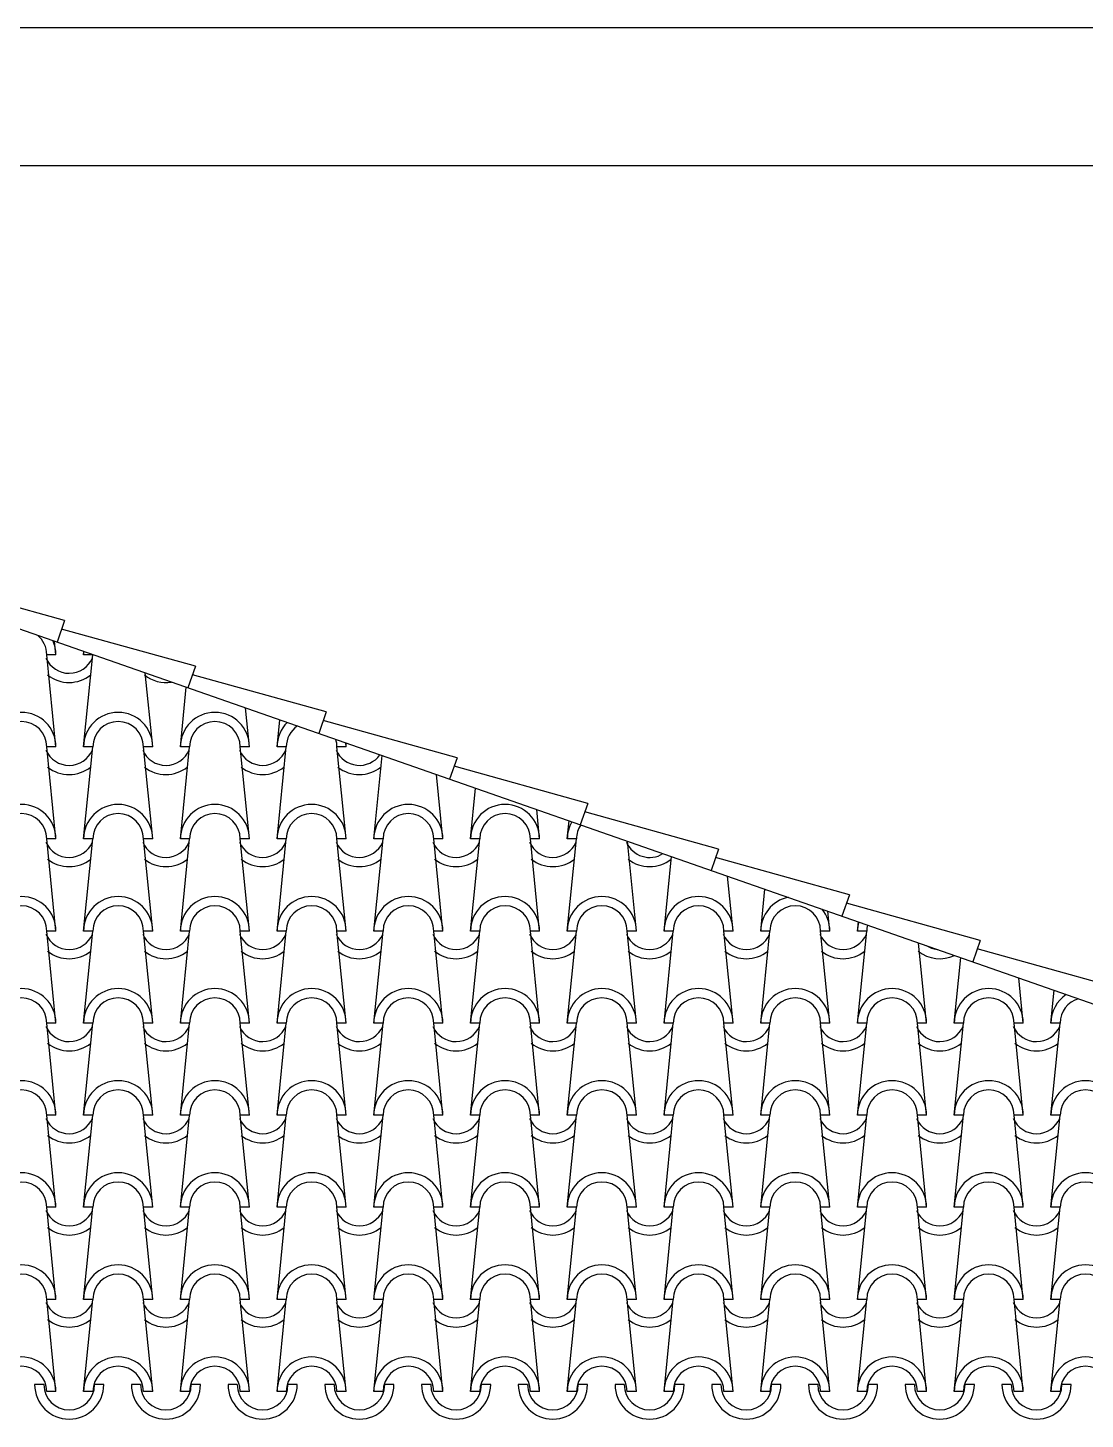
# Model space of a CAD drawing. Extents: x 3.3 to 78.4, y -0.4 to 40.7.
# Drawn here: x 48.605 to 50.9, y 37.176 to 40.198 of the extents above; entities that cross this region are included whole.
import ezdxf

# ---------------------------------------------------------------- set-up
doc = ezdxf.new("R2010")
doc.units = 0
doc.header["$MEASUREMENT"] = 0
for name, color, linetype in [('1', 1, 'CONTINUOUS'), ('2', 2, 'CONTINUOUS'), ('3', 3, 'CONTINUOUS'), ('ALVENARIA', 7, 'CONTINUOUS'), ('COTAS', 1, 'CONTINUOUS')]:
    doc.layers.add(name, color=color, linetype=linetype)

msp = doc.modelspace()

# ---------------------------------------------------------------- linework, layer by layer
at = {"layer": '1'}
for p, q in [((46.9746, 39.4553), (53.4959, 37.1771)), ((48.6848, 38.9101), (48.3944, 38.9911)), ((48.6848, 38.9101), (48.6685, 38.8635)), ((48.9687, 38.8109), (48.6784, 38.8919)), ((48.9687, 38.8109), (48.9525, 38.7643)), ((49.2527, 38.7117), (48.9623, 38.7927)), ((49.2527, 38.7117), (49.2364, 38.6651)), ((49.5367, 38.6125), (49.2463, 38.6934)), ((49.5367, 38.6125), (49.5204, 38.5659)), ((49.8206, 38.5133), (49.5303, 38.5942)), ((49.8206, 38.5133), (49.8043, 38.4667)), ((50.1046, 38.4141), (49.8142, 38.495)), ((50.1046, 38.4141), (50.0883, 38.3675)), ((50.3886, 38.3149), (50.0982, 38.3958)), ((50.3886, 38.3149), (50.3723, 38.2683)), ((50.6725, 38.2157), (50.3822, 38.2966)), ((50.6725, 38.2157), (50.6562, 38.1691)), ((50.9565, 38.1165), (50.6661, 38.1974))]:
    msp.add_line(p, q, dxfattribs=at)
at = {"layer": '2', "linetype": 'Continuous'}
for p, q in [((48.6661, 38.8359), (48.6631, 38.8654)), ((48.6661, 38.6359), (48.6461, 38.8359)), ((48.6661, 38.8359), (48.6461, 38.8359)), ((48.7261, 38.8359), (48.7268, 38.8432)), ((48.7261, 38.6359), (48.7461, 38.8359)), ((48.7461, 38.8359), (48.7261, 38.8359)), ((48.8761, 38.6359), (48.86, 38.7966)), ((48.9361, 38.6359), (48.949, 38.7655)), ((49.0861, 38.6359), (49.0776, 38.7206)), ((49.1461, 38.6359), (49.152, 38.6946)), ((48.6661, 38.4359), (48.6461, 38.6359)), ((48.6661, 38.6359), (48.6461, 38.6359)), ((48.7261, 38.4359), (48.7461, 38.6359)), ((48.7461, 38.6359), (48.7261, 38.6359)), ((48.8761, 38.4359), (48.8561, 38.6359)), ((48.8761, 38.6359), (48.8561, 38.6359)), ((48.9361, 38.4359), (48.9561, 38.6359)), ((48.9561, 38.6359), (48.9361, 38.6359)), ((49.0861, 38.4359), (49.0661, 38.6359)), ((49.0861, 38.6359), (49.0661, 38.6359)), ((49.1461, 38.4359), (49.1661, 38.6359)), ((49.1661, 38.6359), (49.1461, 38.6359)), ((49.2961, 38.4359), (49.2761, 38.6359)), ((49.2961, 38.6359), (49.2761, 38.6359)), ((49.2961, 38.6359), (49.2952, 38.6446)), ((49.3561, 38.4359), (49.3742, 38.617)), ((49.5061, 38.4359), (49.4921, 38.5758)), ((49.5661, 38.4359), (49.5771, 38.5461)), ((49.7161, 38.4359), (49.7097, 38.4998)), ((49.7761, 38.4359), (49.78, 38.4752)), ((48.6661, 38.2359), (48.6461, 38.4359)), ((48.6661, 38.4359), (48.6461, 38.4359)), ((48.7261, 38.2359), (48.7461, 38.4359)), ((48.7461, 38.4359), (48.7261, 38.4359)), ((48.8761, 38.2359), (48.8561, 38.4359)), ((48.8761, 38.4359), (48.8561, 38.4359)), ((48.9361, 38.2359), (48.9561, 38.4359)), ((48.9561, 38.4359), (48.9361, 38.4359)), ((49.0861, 38.2359), (49.0661, 38.4359)), ((49.0861, 38.4359), (49.0661, 38.4359)), ((49.1461, 38.2359), (49.1661, 38.4359)), ((49.1661, 38.4359), (49.1461, 38.4359)), ((49.2961, 38.2359), (49.2761, 38.4359)), ((49.2961, 38.4359), (49.2761, 38.4359)), ((49.3561, 38.2359), (49.3761, 38.4359)), ((49.3761, 38.4359), (49.3561, 38.4359)), ((49.5061, 38.2359), (49.4861, 38.4359)), ((49.5061, 38.4359), (49.4861, 38.4359)), ((49.5661, 38.2359), (49.5861, 38.4359)), ((49.5861, 38.4359), (49.5661, 38.4359)), ((49.7161, 38.2359), (49.6961, 38.4359)), ((49.7161, 38.4359), (49.6961, 38.4359)), ((49.7761, 38.2359), (49.7961, 38.4359)), ((49.7961, 38.4359), (49.7761, 38.4359)), ((49.9261, 38.2359), (49.9066, 38.431)), ((49.9861, 38.2359), (50.0023, 38.3976)), ((50.1361, 38.2359), (50.1242, 38.355)), ((50.1961, 38.2359), (50.2052, 38.3267)), ((50.3461, 38.2359), (50.3418, 38.279)), ((48.6661, 38.2359), (48.6461, 38.2359)), ((48.6661, 38.0359), (48.6461, 38.2359)), ((48.7461, 38.2359), (48.7261, 38.2359)), ((48.7261, 38.0359), (48.7461, 38.2359)), ((48.8761, 38.2359), (48.8561, 38.2359)), ((48.8761, 38.0359), (48.8561, 38.2359)), ((48.9561, 38.2359), (48.9361, 38.2359)), ((48.9361, 38.0359), (48.9561, 38.2359)), ((49.0861, 38.2359), (49.0661, 38.2359)), ((49.0861, 38.0359), (49.0661, 38.2359)), ((49.1661, 38.2359), (49.1461, 38.2359)), ((49.1461, 38.0359), (49.1661, 38.2359)), ((49.2961, 38.2359), (49.2761, 38.2359)), ((49.2961, 38.0359), (49.2761, 38.2359)), ((49.3761, 38.2359), (49.3561, 38.2359)), ((49.3561, 38.0359), (49.3761, 38.2359)), ((49.5061, 38.2359), (49.4861, 38.2359)), ((49.5061, 38.0359), (49.4861, 38.2359)), ((49.5861, 38.2359), (49.5661, 38.2359)), ((49.5661, 38.0359), (49.5861, 38.2359)), ((49.7161, 38.2359), (49.6961, 38.2359)), ((49.7161, 38.0359), (49.6961, 38.2359)), ((49.7961, 38.2359), (49.7761, 38.2359)), ((49.7761, 38.0359), (49.7961, 38.2359)), ((49.9261, 38.2359), (49.9061, 38.2359)), ((49.9261, 38.0359), (49.9061, 38.2359)), ((50.0061, 38.2359), (49.9861, 38.2359)), ((49.9861, 38.0359), (50.0061, 38.2359)), ((50.1361, 38.2359), (50.1161, 38.2359)), ((50.1361, 38.0359), (50.1161, 38.2359)), ((50.2161, 38.2359), (50.1961, 38.2359)), ((50.1961, 38.0359), (50.2161, 38.2359)), ((50.3461, 38.2359), (50.3261, 38.2359)), ((50.3461, 38.0359), (50.3261, 38.2359)), ((50.4061, 38.2359), (50.4081, 38.2558)), ((50.4261, 38.2359), (50.4061, 38.2359)), ((50.4061, 38.0359), (50.4261, 38.2359)), ((50.5561, 38.0359), (50.5386, 38.2102)), ((50.6161, 38.0359), (50.6303, 38.1782)), ((50.7661, 38.0359), (50.7562, 38.1342)), ((50.8261, 38.0359), (50.8332, 38.1073)), ((48.6661, 38.0359), (48.6461, 38.0359)), ((48.6661, 37.8359), (48.6461, 38.0359)), ((48.7461, 38.0359), (48.7261, 38.0359)), ((48.7261, 37.8359), (48.7461, 38.0359)), ((48.8761, 38.0359), (48.8561, 38.0359)), ((48.8761, 37.8359), (48.8561, 38.0359)), ((48.9561, 38.0359), (48.9361, 38.0359)), ((48.9361, 37.8359), (48.9561, 38.0359)), ((49.0861, 38.0359), (49.0661, 38.0359)), ((49.0861, 37.8359), (49.0661, 38.0359)), ((49.1661, 38.0359), (49.1461, 38.0359)), ((49.1461, 37.8359), (49.1661, 38.0359)), ((49.2961, 38.0359), (49.2761, 38.0359)), ((49.2961, 37.8359), (49.2761, 38.0359)), ((49.3761, 38.0359), (49.3561, 38.0359)), ((49.3561, 37.8359), (49.3761, 38.0359)), ((49.5061, 38.0359), (49.4861, 38.0359)), ((49.5061, 37.8359), (49.4861, 38.0359)), ((49.5861, 38.0359), (49.5661, 38.0359)), ((49.5661, 37.8359), (49.5861, 38.0359)), ((49.7161, 38.0359), (49.6961, 38.0359)), ((49.7161, 37.8359), (49.6961, 38.0359)), ((49.7961, 38.0359), (49.7761, 38.0359)), ((49.7761, 37.8359), (49.7961, 38.0359)), ((49.9261, 38.0359), (49.9061, 38.0359)), ((49.9261, 37.8359), (49.9061, 38.0359)), ((50.0061, 38.0359), (49.9861, 38.0359)), ((49.9861, 37.8359), (50.0061, 38.0359)), ((50.1361, 38.0359), (50.1161, 38.0359)), ((50.1361, 37.8359), (50.1161, 38.0359)), ((50.2161, 38.0359), (50.1961, 38.0359)), ((50.1961, 37.8359), (50.2161, 38.0359)), ((50.3461, 38.0359), (50.3261, 38.0359)), ((50.3461, 37.8359), (50.3261, 38.0359)), ((50.4261, 38.0359), (50.4061, 38.0359)), ((50.4061, 37.8359), (50.4261, 38.0359)), ((50.5561, 38.0359), (50.5361, 38.0359)), ((50.5561, 37.8359), (50.5361, 38.0359)), ((50.6361, 38.0359), (50.6161, 38.0359)), ((50.6161, 37.8359), (50.6361, 38.0359)), ((50.7661, 38.0359), (50.7461, 38.0359)), ((50.7661, 37.8359), (50.7461, 38.0359)), ((50.8461, 38.0359), (50.8261, 38.0359)), ((50.8261, 37.8359), (50.8461, 38.0359)), ((48.6661, 37.8359), (48.6461, 37.8359)), ((48.6661, 37.6359), (48.6461, 37.8359)), ((48.7461, 37.8359), (48.7261, 37.8359)), ((48.7261, 37.6359), (48.7461, 37.8359)), ((48.8761, 37.8359), (48.8561, 37.8359)), ((48.8761, 37.6359), (48.8561, 37.8359)), ((48.9561, 37.8359), (48.9361, 37.8359)), ((48.9361, 37.6359), (48.9561, 37.8359)), ((49.0861, 37.8359), (49.0661, 37.8359)), ((49.0861, 37.6359), (49.0661, 37.8359)), ((49.1661, 37.8359), (49.1461, 37.8359)), ((49.1461, 37.6359), (49.1661, 37.8359)), ((49.2961, 37.8359), (49.2761, 37.8359)), ((49.2961, 37.6359), (49.2761, 37.8359)), ((49.3761, 37.8359), (49.3561, 37.8359)), ((49.3561, 37.6359), (49.3761, 37.8359)), ((49.5061, 37.8359), (49.4861, 37.8359)), ((49.5061, 37.6359), (49.4861, 37.8359)), ((49.5861, 37.8359), (49.5661, 37.8359)), ((49.5661, 37.6359), (49.5861, 37.8359)), ((49.7161, 37.8359), (49.6961, 37.8359)), ((49.7161, 37.6359), (49.6961, 37.8359)), ((49.7961, 37.8359), (49.7761, 37.8359)), ((49.7761, 37.6359), (49.7961, 37.8359)), ((49.9261, 37.8359), (49.9061, 37.8359)), ((49.9261, 37.6359), (49.9061, 37.8359)), ((50.0061, 37.8359), (49.9861, 37.8359)), ((49.9861, 37.6359), (50.0061, 37.8359)), ((50.1361, 37.8359), (50.1161, 37.8359)), ((50.1361, 37.6359), (50.1161, 37.8359)), ((50.2161, 37.8359), (50.1961, 37.8359)), ((50.1961, 37.6359), (50.2161, 37.8359)), ((50.3461, 37.8359), (50.3261, 37.8359)), ((50.3461, 37.6359), (50.3261, 37.8359)), ((50.4261, 37.8359), (50.4061, 37.8359)), ((50.4061, 37.6359), (50.4261, 37.8359)), ((50.5561, 37.8359), (50.5361, 37.8359)), ((50.5561, 37.6359), (50.5361, 37.8359)), ((50.6361, 37.8359), (50.6161, 37.8359)), ((50.6161, 37.6359), (50.6361, 37.8359)), ((50.7661, 37.8359), (50.7461, 37.8359)), ((50.7661, 37.6359), (50.7461, 37.8359)), ((50.8461, 37.8359), (50.8261, 37.8359)), ((50.8261, 37.6359), (50.8461, 37.8359)), ((48.6661, 37.4359), (48.6461, 37.6359)), ((48.6661, 37.6359), (48.6461, 37.6359)), ((48.7261, 37.4359), (48.7461, 37.6359)), ((48.7461, 37.6359), (48.7261, 37.6359)), ((48.8761, 37.4359), (48.8561, 37.6359)), ((48.8761, 37.6359), (48.8561, 37.6359)), ((48.9361, 37.4359), (48.9561, 37.6359)), ((48.9561, 37.6359), (48.9361, 37.6359)), ((49.0861, 37.4359), (49.0661, 37.6359)), ((49.0861, 37.6359), (49.0661, 37.6359)), ((49.1461, 37.4359), (49.1661, 37.6359)), ((49.1661, 37.6359), (49.1461, 37.6359)), ((49.2961, 37.4359), (49.2761, 37.6359)), ((49.2961, 37.6359), (49.2761, 37.6359)), ((49.3561, 37.4359), (49.3761, 37.6359)), ((49.3761, 37.6359), (49.3561, 37.6359)), ((49.5061, 37.4359), (49.4861, 37.6359)), ((49.5061, 37.6359), (49.4861, 37.6359)), ((49.5661, 37.4359), (49.5861, 37.6359)), ((49.5861, 37.6359), (49.5661, 37.6359)), ((49.7161, 37.4359), (49.6961, 37.6359)), ((49.7161, 37.6359), (49.6961, 37.6359)), ((49.7761, 37.4359), (49.7961, 37.6359)), ((49.7961, 37.6359), (49.7761, 37.6359)), ((49.9261, 37.4359), (49.9061, 37.6359)), ((49.9261, 37.6359), (49.9061, 37.6359)), ((49.9861, 37.4359), (50.0061, 37.6359)), ((50.0061, 37.6359), (49.9861, 37.6359)), ((50.1361, 37.4359), (50.1161, 37.6359)), ((50.1361, 37.6359), (50.1161, 37.6359)), ((50.1961, 37.4359), (50.2161, 37.6359)), ((50.2161, 37.6359), (50.1961, 37.6359)), ((50.3461, 37.4359), (50.3261, 37.6359)), ((50.3461, 37.6359), (50.3261, 37.6359)), ((50.4061, 37.4359), (50.4261, 37.6359)), ((50.4261, 37.6359), (50.4061, 37.6359)), ((50.5561, 37.4359), (50.5361, 37.6359)), ((50.5561, 37.6359), (50.5361, 37.6359)), ((50.6161, 37.4359), (50.6361, 37.6359)), ((50.6361, 37.6359), (50.6161, 37.6359)), ((50.7661, 37.4359), (50.7461, 37.6359)), ((50.7661, 37.6359), (50.7461, 37.6359)), ((50.8261, 37.4359), (50.8461, 37.6359)), ((50.8461, 37.6359), (50.8261, 37.6359)), ((48.6661, 37.2359), (48.6461, 37.4359)), ((48.6661, 37.4359), (48.6461, 37.4359)), ((48.7261, 37.2359), (48.7461, 37.4359)), ((48.7461, 37.4359), (48.7261, 37.4359)), ((48.8761, 37.2359), (48.8561, 37.4359)), ((48.8761, 37.4359), (48.8561, 37.4359)), ((48.9361, 37.2359), (48.9561, 37.4359)), ((48.9561, 37.4359), (48.9361, 37.4359)), ((49.0861, 37.2359), (49.0661, 37.4359)), ((49.0861, 37.4359), (49.0661, 37.4359)), ((49.1461, 37.2359), (49.1661, 37.4359)), ((49.1661, 37.4359), (49.1461, 37.4359)), ((49.2961, 37.2359), (49.2761, 37.4359)), ((49.2961, 37.4359), (49.2761, 37.4359)), ((49.3561, 37.2359), (49.3761, 37.4359)), ((49.3761, 37.4359), (49.3561, 37.4359)), ((49.5061, 37.2359), (49.4861, 37.4359)), ((49.5061, 37.4359), (49.4861, 37.4359)), ((49.5661, 37.2359), (49.5861, 37.4359)), ((49.5861, 37.4359), (49.5661, 37.4359)), ((49.7161, 37.2359), (49.6961, 37.4359)), ((49.7161, 37.4359), (49.6961, 37.4359)), ((49.7761, 37.2359), (49.7961, 37.4359)), ((49.7961, 37.4359), (49.7761, 37.4359)), ((49.9261, 37.2359), (49.9061, 37.4359)), ((49.9261, 37.4359), (49.9061, 37.4359)), ((49.9861, 37.2359), (50.0061, 37.4359)), ((50.0061, 37.4359), (49.9861, 37.4359)), ((50.1361, 37.2359), (50.1161, 37.4359)), ((50.1361, 37.4359), (50.1161, 37.4359)), ((50.1961, 37.2359), (50.2161, 37.4359)), ((50.2161, 37.4359), (50.1961, 37.4359)), ((50.3461, 37.2359), (50.3261, 37.4359)), ((50.3461, 37.4359), (50.3261, 37.4359)), ((50.4061, 37.2359), (50.4261, 37.4359)), ((50.4261, 37.4359), (50.4061, 37.4359)), ((50.5561, 37.2359), (50.5361, 37.4359)), ((50.5561, 37.4359), (50.5361, 37.4359)), ((50.6161, 37.2359), (50.6361, 37.4359)), ((50.6361, 37.4359), (50.6161, 37.4359)), ((50.7661, 37.2359), (50.7461, 37.4359)), ((50.7661, 37.4359), (50.7461, 37.4359)), ((50.8261, 37.2359), (50.8461, 37.4359)), ((50.8461, 37.4359), (50.8261, 37.4359))]:
    msp.add_line(p, q, dxfattribs=at)
for centre, radius, start, end in [((48.5911, 38.8359), 0.055, 0, 50.6508), ((48.5911, 38.8359), 0.075, 0, 24.2708), ((48.8011, 38.8359), 0.075, 174.3195, 180), ((48.8011, 38.8359), 0.055, 179.4121, 180), ((48.6948, 38.8508), 0.055, 203.5175, 337.0429), ((48.6948, 38.8508), 0.075, 231.4277, 308.7454), ((48.9048, 38.8508), 0.075, 231.4277, 279.2362), ((48.5911, 38.6359), 0.075, 0, 180), ((48.8011, 38.6359), 0.075, 0, 180), ((49.0111, 38.6359), 0.075, 0, 180), ((48.5911, 38.6359), 0.055, 0, 180), ((48.8011, 38.6359), 0.055, 0, 180), ((49.0111, 38.6359), 0.055, 0, 180), ((49.2211, 38.6359), 0.075, 134.9037, 180), ((49.2211, 38.6359), 0.055, 124.2772, 180), ((49.2211, 38.6359), 0.055, 0, 17.2096), ((48.6948, 38.6508), 0.055, 203.5175, 337.0429), ((48.9048, 38.6508), 0.055, 203.5175, 337.0429), ((49.1148, 38.6508), 0.055, 203.5175, 337.0429), ((49.3248, 38.6508), 0.055, 203.5175, 324.2428), ((49.2211, 38.6359), 0.075, 0, 6.5831), ((48.6948, 38.6508), 0.075, 231.4277, 308.7454), ((48.9048, 38.6508), 0.075, 231.4277, 308.7454), ((49.1148, 38.6508), 0.075, 231.4277, 308.7454), ((49.3248, 38.6508), 0.075, 231.4277, 308.7454), ((48.5911, 38.4359), 0.075, 0, 180), ((48.8011, 38.4359), 0.075, 0, 180), ((49.0111, 38.4359), 0.075, 0, 180), ((49.2211, 38.4359), 0.075, 0, 180), ((49.4311, 38.4359), 0.075, 0, 180), ((49.6411, 38.4359), 0.075, 0, 180), ((48.5911, 38.4359), 0.055, 0, 180), ((48.8011, 38.4359), 0.055, 0, 180), ((49.0111, 38.4359), 0.055, 0, 180), ((49.2211, 38.4359), 0.055, 0, 180), ((49.4311, 38.4359), 0.055, 0, 180), ((49.6411, 38.4359), 0.055, 0, 180), ((49.8511, 38.4359), 0.075, 150.1983, 180), ((49.8511, 38.4359), 0.055, 146.2921, 180), ((48.6948, 38.4508), 0.055, 203.5175, 337.0429), ((48.9048, 38.4508), 0.055, 203.5175, 337.0429), ((49.1148, 38.4508), 0.055, 203.5175, 337.0429), ((49.3248, 38.4508), 0.055, 203.5175, 337.0429), ((49.5348, 38.4508), 0.055, 203.5175, 337.0429), ((49.7448, 38.4508), 0.055, 203.5175, 337.0429), ((49.9548, 38.4508), 0.055, 203.5175, 301.7806), ((48.6948, 38.4508), 0.075, 231.4277, 308.7454), ((48.9048, 38.4508), 0.075, 231.4277, 308.7454), ((49.1148, 38.4508), 0.075, 231.4277, 308.7454), ((49.3248, 38.4508), 0.075, 231.4277, 308.7454), ((49.5348, 38.4508), 0.075, 231.4277, 308.7454), ((49.7448, 38.4508), 0.075, 231.4277, 308.7454), ((49.9548, 38.4508), 0.075, 231.4277, 308.7454), ((48.5911, 38.2359), 0.075, 0, 180), ((48.5911, 38.2359), 0.055, 0, 180), ((48.8011, 38.2359), 0.075, 0, 180), ((48.8011, 38.2359), 0.055, 0, 180), ((49.0111, 38.2359), 0.075, 0, 180), ((49.0111, 38.2359), 0.055, 0, 180), ((49.2211, 38.2359), 0.075, 0, 180), ((49.2211, 38.2359), 0.055, 0, 180), ((49.4311, 38.2359), 0.075, 0, 180), ((49.4311, 38.2359), 0.055, 0, 180), ((49.6411, 38.2359), 0.075, 0, 180), ((49.6411, 38.2359), 0.055, 0, 180), ((49.8511, 38.2359), 0.075, 0, 180), ((49.8511, 38.2359), 0.055, 0, 180), ((50.0611, 38.2359), 0.075, 0, 180), ((50.0611, 38.2359), 0.055, 0, 180), ((50.2711, 38.2359), 0.075, 102.1378, 180), ((50.2711, 38.2359), 0.055, 0, 180), ((50.2711, 38.2359), 0.075, 0, 39.3489), ((48.6948, 38.2508), 0.055, 203.5175, 337.0429), ((48.9048, 38.2508), 0.055, 203.5175, 337.0429), ((49.1148, 38.2508), 0.055, 203.5175, 337.0429), ((49.3248, 38.2508), 0.055, 203.5175, 337.0429), ((49.5348, 38.2508), 0.055, 203.5175, 337.0429), ((49.7448, 38.2508), 0.055, 203.5175, 337.0429), ((49.9548, 38.2508), 0.055, 203.5175, 337.0429), ((50.1648, 38.2508), 0.055, 203.5175, 337.0429), ((50.3748, 38.2508), 0.055, 203.5175, 337.0429), ((50.4811, 38.2359), 0.075, 164.748, 180), ((50.4811, 38.2359), 0.055, 166.2081, 180), ((50.5848, 38.2508), 0.055, 237.5501, 263.9367), ((48.6948, 38.2508), 0.075, 231.4277, 308.7454), ((48.9048, 38.2508), 0.075, 231.4277, 308.7454), ((49.1148, 38.2508), 0.075, 231.4277, 308.7454), ((49.3248, 38.2508), 0.075, 231.4277, 308.7454), ((49.5348, 38.2508), 0.075, 231.4277, 308.7454), ((49.7448, 38.2508), 0.075, 231.4277, 308.7454), ((49.9548, 38.2508), 0.075, 231.4277, 308.7454), ((50.1648, 38.2508), 0.075, 231.4277, 308.7454), ((50.3748, 38.2508), 0.075, 231.4277, 308.7454), ((50.5848, 38.2508), 0.075, 231.4277, 295.1839), ((48.5911, 38.0359), 0.075, 0, 180), ((48.8011, 38.0359), 0.075, 0, 180), ((49.0111, 38.0359), 0.075, 0, 180), ((49.2211, 38.0359), 0.075, 0, 180), ((49.4311, 38.0359), 0.075, 0, 180), ((49.6411, 38.0359), 0.075, 0, 180), ((49.8511, 38.0359), 0.075, 0, 180), ((50.0611, 38.0359), 0.075, 0, 180), ((50.2711, 38.0359), 0.075, 0, 180), ((50.4811, 38.0359), 0.075, 0, 180), ((50.6911, 38.0359), 0.075, 0, 180), ((48.5911, 38.0359), 0.055, 0, 180), ((48.8011, 38.0359), 0.055, 0, 180), ((49.0111, 38.0359), 0.055, 0, 180), ((49.2211, 38.0359), 0.055, 0, 180), ((49.4311, 38.0359), 0.055, 0, 180), ((49.6411, 38.0359), 0.055, 0, 180), ((49.8511, 38.0359), 0.055, 0, 180), ((50.0611, 38.0359), 0.055, 0, 180), ((50.2711, 38.0359), 0.055, 0, 180), ((50.4811, 38.0359), 0.055, 0, 180), ((50.6911, 38.0359), 0.055, 0, 180), ((50.9011, 38.0359), 0.075, 123.8194, 180), ((50.9011, 38.0359), 0.055, 105.7375, 180), ((48.6948, 38.0508), 0.055, 203.5175, 337.0429), ((48.9048, 38.0508), 0.055, 203.5175, 337.0429), ((49.1148, 38.0508), 0.055, 203.5175, 337.0429), ((49.3248, 38.0508), 0.055, 203.5175, 337.0429), ((49.5348, 38.0508), 0.055, 203.5175, 337.0429), ((49.7448, 38.0508), 0.055, 203.5175, 337.0429), ((49.9548, 38.0508), 0.055, 203.5175, 337.0429), ((50.1648, 38.0508), 0.055, 203.5175, 337.0429), ((50.3748, 38.0508), 0.055, 203.5175, 337.0429), ((50.5848, 38.0508), 0.055, 203.5175, 337.0429), ((50.7948, 38.0508), 0.055, 203.5175, 337.0429), ((48.6948, 38.0508), 0.075, 231.4277, 308.7454), ((48.9048, 38.0508), 0.075, 231.4277, 308.7454), ((49.1148, 38.0508), 0.075, 231.4277, 308.7454), ((49.3248, 38.0508), 0.075, 231.4277, 308.7454), ((49.5348, 38.0508), 0.075, 231.4277, 308.7454), ((49.7448, 38.0508), 0.075, 231.4277, 308.7454), ((49.9548, 38.0508), 0.075, 231.4277, 308.7454), ((50.1648, 38.0508), 0.075, 231.4277, 308.7454), ((50.3748, 38.0508), 0.075, 231.4277, 308.7454), ((50.5848, 38.0508), 0.075, 231.4277, 308.7454), ((50.7948, 38.0508), 0.075, 231.4277, 308.7454), ((48.5911, 37.8359), 0.075, 0, 180), ((48.8011, 37.8359), 0.075, 0, 180), ((49.0111, 37.8359), 0.075, 0, 180), ((49.2211, 37.8359), 0.075, 0, 180), ((49.4311, 37.8359), 0.075, 0, 180), ((49.6411, 37.8359), 0.075, 0, 180), ((49.8511, 37.8359), 0.075, 0, 180), ((50.0611, 37.8359), 0.075, 0, 180), ((50.2711, 37.8359), 0.075, 0, 180), ((50.4811, 37.8359), 0.075, 0, 180), ((50.6911, 37.8359), 0.075, 0, 180), ((50.9011, 37.8359), 0.075, 0, 180), ((48.5911, 37.8359), 0.055, 0, 180), ((48.8011, 37.8359), 0.055, 0, 180), ((49.0111, 37.8359), 0.055, 0, 180), ((49.2211, 37.8359), 0.055, 0, 180), ((49.4311, 37.8359), 0.055, 0, 180), ((49.6411, 37.8359), 0.055, 0, 180), ((49.8511, 37.8359), 0.055, 0, 180), ((50.0611, 37.8359), 0.055, 0, 180), ((50.2711, 37.8359), 0.055, 0, 180), ((50.4811, 37.8359), 0.055, 0, 180), ((50.6911, 37.8359), 0.055, 0, 180), ((50.9011, 37.8359), 0.055, 0, 180), ((48.6948, 37.8508), 0.055, 203.5175, 337.0429), ((48.9048, 37.8508), 0.055, 203.5175, 337.0429), ((49.1148, 37.8508), 0.055, 203.5175, 337.0429), ((49.3248, 37.8508), 0.055, 203.5175, 337.0429), ((49.5348, 37.8508), 0.055, 203.5175, 337.0429), ((49.7448, 37.8508), 0.055, 203.5175, 337.0429), ((49.9548, 37.8508), 0.055, 203.5175, 337.0429), ((50.1648, 37.8508), 0.055, 203.5175, 337.0429), ((50.3748, 37.8508), 0.055, 203.5175, 337.0429), ((50.5848, 37.8508), 0.055, 203.5175, 337.0429), ((50.7948, 37.8508), 0.055, 203.5175, 337.0429), ((48.6948, 37.8508), 0.075, 231.4277, 308.7454), ((48.9048, 37.8508), 0.075, 231.4277, 308.7454), ((49.1148, 37.8508), 0.075, 231.4277, 308.7454), ((49.3248, 37.8508), 0.075, 231.4277, 308.7454), ((49.5348, 37.8508), 0.075, 231.4277, 308.7454), ((49.7448, 37.8508), 0.075, 231.4277, 308.7454), ((49.9548, 37.8508), 0.075, 231.4277, 308.7454), ((50.1648, 37.8508), 0.075, 231.4277, 308.7454), ((50.3748, 37.8508), 0.075, 231.4277, 308.7454), ((50.5848, 37.8508), 0.075, 231.4277, 308.7454), ((50.7948, 37.8508), 0.075, 231.4277, 308.7454), ((48.5911, 37.6359), 0.075, 0, 180), ((48.5911, 37.6359), 0.055, 0, 180), ((48.8011, 37.6359), 0.075, 0, 180), ((48.8011, 37.6359), 0.055, 0, 180), ((49.0111, 37.6359), 0.075, 0, 180), ((49.0111, 37.6359), 0.055, 0, 180), ((49.2211, 37.6359), 0.075, 0, 180), ((49.2211, 37.6359), 0.055, 0, 180), ((49.4311, 37.6359), 0.075, 0, 180), ((49.4311, 37.6359), 0.055, 0, 180), ((49.6411, 37.6359), 0.075, 0, 180), ((49.6411, 37.6359), 0.055, 0, 180), ((49.8511, 37.6359), 0.075, 0, 180), ((49.8511, 37.6359), 0.055, 0, 180), ((50.0611, 37.6359), 0.075, 0, 180), ((50.0611, 37.6359), 0.055, 0, 180), ((50.2711, 37.6359), 0.075, 0, 180), ((50.2711, 37.6359), 0.055, 0, 180), ((50.4811, 37.6359), 0.075, 0, 180), ((50.4811, 37.6359), 0.055, 0, 180), ((50.6911, 37.6359), 0.075, 0, 180), ((50.6911, 37.6359), 0.055, 0, 180), ((50.9011, 37.6359), 0.075, 0, 180), ((50.9011, 37.6359), 0.055, 0, 180), ((48.6948, 37.6508), 0.055, 203.5175, 337.0429), ((48.9048, 37.6508), 0.055, 203.5175, 337.0429), ((49.1148, 37.6508), 0.055, 203.5175, 337.0429), ((49.3248, 37.6508), 0.055, 203.5175, 337.0429), ((49.5348, 37.6508), 0.055, 203.5175, 337.0429), ((49.7448, 37.6508), 0.055, 203.5175, 337.0429), ((49.9548, 37.6508), 0.055, 203.5175, 337.0429), ((50.1648, 37.6508), 0.055, 203.5175, 337.0429), ((50.3748, 37.6508), 0.055, 203.5175, 337.0429), ((50.5848, 37.6508), 0.055, 203.5175, 337.0429), ((50.7948, 37.6508), 0.055, 203.5175, 337.0429), ((48.6948, 37.6508), 0.075, 231.4277, 308.7454), ((48.9048, 37.6508), 0.075, 231.4277, 308.7454), ((49.1148, 37.6508), 0.075, 231.4277, 308.7454), ((49.3248, 37.6508), 0.075, 231.4277, 308.7454), ((49.5348, 37.6508), 0.075, 231.4277, 308.7454), ((49.7448, 37.6508), 0.075, 231.4277, 308.7454), ((49.9548, 37.6508), 0.075, 231.4277, 308.7454), ((50.1648, 37.6508), 0.075, 231.4277, 308.7454), ((50.3748, 37.6508), 0.075, 231.4277, 308.7454), ((50.5848, 37.6508), 0.075, 231.4277, 308.7454), ((50.7948, 37.6508), 0.075, 231.4277, 308.7454), ((48.5911, 37.4359), 0.075, 0, 180), ((48.8011, 37.4359), 0.075, 0, 180), ((49.0111, 37.4359), 0.075, 0, 180), ((49.2211, 37.4359), 0.075, 0, 180), ((49.4311, 37.4359), 0.075, 0, 180), ((49.6411, 37.4359), 0.075, 0, 180), ((49.8511, 37.4359), 0.075, 0, 180), ((50.0611, 37.4359), 0.075, 0, 180), ((50.2711, 37.4359), 0.075, 0, 180), ((50.4811, 37.4359), 0.075, 0, 180), ((50.6911, 37.4359), 0.075, 0, 180), ((50.9011, 37.4359), 0.075, 0, 180), ((48.5911, 37.4359), 0.055, 0, 180), ((48.8011, 37.4359), 0.055, 0, 180), ((49.0111, 37.4359), 0.055, 0, 180), ((49.2211, 37.4359), 0.055, 0, 180), ((49.4311, 37.4359), 0.055, 0, 180), ((49.6411, 37.4359), 0.055, 0, 180), ((49.8511, 37.4359), 0.055, 0, 180), ((50.0611, 37.4359), 0.055, 0, 180), ((50.2711, 37.4359), 0.055, 0, 180), ((50.4811, 37.4359), 0.055, 0, 180), ((50.6911, 37.4359), 0.055, 0, 180), ((50.9011, 37.4359), 0.055, 0, 180), ((48.6948, 37.4508), 0.055, 203.5175, 337.0429), ((48.9048, 37.4508), 0.055, 203.5175, 337.0429), ((49.1148, 37.4508), 0.055, 203.5175, 337.0429), ((49.3248, 37.4508), 0.055, 203.5175, 337.0429), ((49.5348, 37.4508), 0.055, 203.5175, 337.0429), ((49.7448, 37.4508), 0.055, 203.5175, 337.0429), ((49.9548, 37.4508), 0.055, 203.5175, 337.0429), ((50.1648, 37.4508), 0.055, 203.5175, 337.0429), ((50.3748, 37.4508), 0.055, 203.5175, 337.0429), ((50.5848, 37.4508), 0.055, 203.5175, 337.0429), ((50.7948, 37.4508), 0.055, 203.5175, 337.0429), ((48.6948, 37.4508), 0.075, 231.4277, 308.7454), ((48.9048, 37.4508), 0.075, 231.4277, 308.7454), ((49.1148, 37.4508), 0.075, 231.4277, 308.7454), ((49.3248, 37.4508), 0.075, 231.4277, 308.7454), ((49.5348, 37.4508), 0.075, 231.4277, 308.7454), ((49.7448, 37.4508), 0.075, 231.4277, 308.7454), ((49.9548, 37.4508), 0.075, 231.4277, 308.7454), ((50.1648, 37.4508), 0.075, 231.4277, 308.7454), ((50.3748, 37.4508), 0.075, 231.4277, 308.7454), ((50.5848, 37.4508), 0.075, 231.4277, 308.7454), ((50.7948, 37.4508), 0.075, 231.4277, 308.7454)]:
    msp.add_arc(centre, radius, start, end, dxfattribs=at)
at = {"layer": '3', "linetype": 'Continuous'}
for p, q in [((48.6398, 37.2508), (48.6198, 37.2508)), ((48.6661, 37.2359), (48.6461, 37.2359)), ((48.7461, 37.2359), (48.7261, 37.2359)), ((48.7698, 37.2508), (48.7498, 37.2508)), ((48.8498, 37.2508), (48.8298, 37.2508)), ((48.8761, 37.2359), (48.8561, 37.2359)), ((48.9561, 37.2359), (48.9361, 37.2359)), ((48.9798, 37.2508), (48.9598, 37.2508)), ((49.0598, 37.2508), (49.0398, 37.2508)), ((49.0861, 37.2359), (49.0661, 37.2359)), ((49.1661, 37.2359), (49.1461, 37.2359)), ((49.1898, 37.2508), (49.1698, 37.2508)), ((49.2698, 37.2508), (49.2498, 37.2508)), ((49.2961, 37.2359), (49.2761, 37.2359)), ((49.3761, 37.2359), (49.3561, 37.2359)), ((49.3998, 37.2508), (49.3798, 37.2508)), ((49.4798, 37.2508), (49.4598, 37.2508)), ((49.5061, 37.2359), (49.4861, 37.2359)), ((49.5861, 37.2359), (49.5661, 37.2359)), ((49.6098, 37.2508), (49.5898, 37.2508)), ((49.6898, 37.2508), (49.6698, 37.2508)), ((49.7161, 37.2359), (49.6961, 37.2359)), ((49.7961, 37.2359), (49.7761, 37.2359)), ((49.8198, 37.2508), (49.7998, 37.2508)), ((49.8998, 37.2508), (49.8798, 37.2508)), ((49.9261, 37.2359), (49.9061, 37.2359)), ((50.0061, 37.2359), (49.9861, 37.2359)), ((50.0298, 37.2508), (50.0098, 37.2508)), ((50.1098, 37.2508), (50.0898, 37.2508)), ((50.1361, 37.2359), (50.1161, 37.2359)), ((50.2161, 37.2359), (50.1961, 37.2359)), ((50.2398, 37.2508), (50.2198, 37.2508)), ((50.3198, 37.2508), (50.2998, 37.2508)), ((50.3461, 37.2359), (50.3261, 37.2359)), ((50.4261, 37.2359), (50.4061, 37.2359)), ((50.4498, 37.2508), (50.4298, 37.2508)), ((50.5298, 37.2508), (50.5098, 37.2508)), ((50.5561, 37.2359), (50.5361, 37.2359)), ((50.6361, 37.2359), (50.6161, 37.2359)), ((50.6598, 37.2508), (50.6398, 37.2508)), ((50.7398, 37.2508), (50.7198, 37.2508)), ((50.7661, 37.2359), (50.7461, 37.2359)), ((50.8461, 37.2359), (50.8261, 37.2359)), ((50.8698, 37.2508), (50.8498, 37.2508))]:
    msp.add_line(p, q, dxfattribs=at)
for centre, radius, start, end in [((48.5911, 37.2359), 0.075, 0, 180), ((48.5911, 37.2359), 0.055, 0, 180), ((48.8011, 37.2359), 0.075, 0, 180), ((48.8011, 37.2359), 0.055, 0, 180), ((49.0111, 37.2359), 0.075, 0, 180), ((49.0111, 37.2359), 0.055, 0, 180), ((49.2211, 37.2359), 0.075, 0, 180), ((49.2211, 37.2359), 0.055, 0, 180), ((49.4311, 37.2359), 0.075, 0, 180), ((49.4311, 37.2359), 0.055, 0, 180), ((49.6411, 37.2359), 0.075, 0, 180), ((49.6411, 37.2359), 0.055, 0, 180), ((49.8511, 37.2359), 0.075, 0, 180), ((49.8511, 37.2359), 0.055, 0, 180), ((50.0611, 37.2359), 0.075, 0, 180), ((50.0611, 37.2359), 0.055, 0, 180), ((50.2711, 37.2359), 0.075, 0, 180), ((50.2711, 37.2359), 0.055, 0, 180), ((50.4811, 37.2359), 0.075, 0, 180), ((50.4811, 37.2359), 0.055, 0, 180), ((50.6911, 37.2359), 0.075, 0, 180), ((50.6911, 37.2359), 0.055, 0, 180), ((50.9011, 37.2359), 0.075, 0, 180), ((50.9011, 37.2359), 0.055, 0, 180), ((48.6948, 37.2508), 0.075, 180, 0), ((48.6948, 37.2508), 0.055, 180, 0), ((48.9048, 37.2508), 0.075, 180, 0), ((48.9048, 37.2508), 0.055, 180, 0), ((49.1148, 37.2508), 0.075, 180, 0), ((49.1148, 37.2508), 0.055, 180, 0), ((49.3248, 37.2508), 0.075, 180, 0), ((49.3248, 37.2508), 0.055, 180, 0), ((49.5348, 37.2508), 0.075, 180, 0), ((49.5348, 37.2508), 0.055, 180, 0), ((49.7448, 37.2508), 0.075, 180, 0), ((49.7448, 37.2508), 0.055, 180, 0), ((49.9548, 37.2508), 0.075, 180, 0), ((49.9548, 37.2508), 0.055, 180, 0), ((50.1648, 37.2508), 0.075, 180, 0), ((50.1648, 37.2508), 0.055, 180, 0), ((50.3748, 37.2508), 0.075, 180, 0), ((50.3748, 37.2508), 0.055, 180, 0), ((50.5848, 37.2508), 0.075, 180, 0), ((50.5848, 37.2508), 0.055, 180, 0), ((50.7948, 37.2508), 0.075, 180, 0), ((50.7948, 37.2508), 0.055, 180, 0)]:
    msp.add_arc(centre, radius, start, end, dxfattribs=at)
at = {"layer": 'ALVENARIA'}
msp.add_line((78.1353, 39.8976), (38.02, 39.8976), dxfattribs=at)
at = {"layer": 'COTAS'}
msp.add_line((78.4353, 40.1976), (37.72, 40.1976), dxfattribs=at)

doc.saveas('drawing.dxf')
